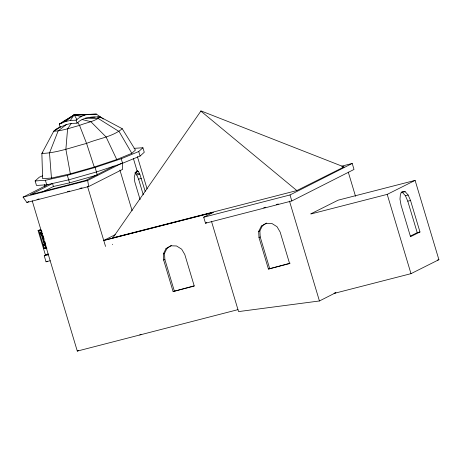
<?xml version="1.0" encoding="UTF-8"?>
<svg xmlns="http://www.w3.org/2000/svg" width="462" height="462" viewBox="0 0 462 462"><rect width="100%" height="100%" fill="white"/><g stroke="black" fill="none" stroke-linecap="round" stroke-linejoin="round"><path stroke-width="0.69" d="M41.672 233.154L40.714 229.608L38.069 230.492L45.27 254.504L47.361 254.366M38.069 230.492L38.802 230.446L44.208 248.452L46.073 247.828L45.715 246.286M163.34 253.915L165.95 248.706L170.778 245.801L176.536 245.975L181.67 249.185L184.817 254.574L194.271 286.088L173.1 291.551L163.646 260.037L163.34 253.915L164.541 253.309L167.157 248.094L171.379 245.553M258.68 231.422L261.29 226.213L266.118 223.308L271.875 223.481L277.009 226.692L280.157 232.08L289.61 263.594L268.439 269.057L258.986 237.543L258.68 231.422L259.881 230.815L262.497 225.6L266.718 223.059M60.181 127.177L66.424 124.526L71.252 123.441L77.038 123.175C83.062 116.95 92.105 116.886 100.144 116.921L122.239 128.719L135.435 150.063L131.826 153.32L116.753 159.529L94.248 167.036L70.345 173.822L51.449 178.072L42.62 178.65L41.863 153.476L53.736 131.214L60.181 127.177L59.28 124.174L65.523 121.523L70.351 120.438L74.174 114.836L96.419 114.108L103.309 119.052M71.252 123.441L67.602 128.8L65.87 149.295L70.345 173.822M112.861 237.832L200.993 110.909L344.011 166.949L296.841 190.575L112.861 237.832L114.137 237.191M145.207 191.378L139.819 174.197L138.352 171.425L137.578 171.015L135.36 173.077L134.234 177.165L134.794 181.889L140.101 199.59M70.351 120.438L76.138 120.172C79.753 116.857 84.286 114.64 89.212 114.287M60.279 126.738L55.544 129.591L53.736 131.214C62.607 130.885 71.038 127.599 79.551 125.41C86.307 122.569 94.41 121.708 100.144 116.921L97.315 117.105M42.902 152.535L41.863 153.476C57.219 152.905 71.818 147.216 86.573 143.416C98.273 138.496 112.306 137.006 122.239 128.719M134.038 148.342L142.92 147.759L144.271 152.264L140.084 156.041L122.574 163.253L96.442 171.968L68.682 179.851L46.737 184.788L36.486 185.458L35.135 180.954L39.328 177.177L42.568 175.843M35.135 180.954L45.386 180.284L67.331 175.346L95.091 167.469L121.223 158.749L138.733 151.536L142.92 147.759M65.523 121.523L74.174 114.836L87.705 114.426M66.424 124.526L58.154 130.925L49.503 152.974L51.449 178.072M69.658 118.087L74.174 114.836L84.465 115.148M76.911 119.467L74.174 114.836L59.28 124.174L74.174 114.836L81.168 116.534M122.245 162.965L122.667 169.323L88.692 186.532L26.883 202.472L23.1 197.13L48.054 184.494M42.666 191.938L53.425 186.486L69.583 182.854L96.645 175.167M26.883 202.472L28.794 201.507M113.987 166.118L85.736 180.428L30.371 194.704L52.524 183.489L53.425 186.486M23.1 197.13L87.67 180.475L121.668 163.253M40.766 232.311L42.03 231.67M44.277 248.094L46.177 247.13M50.185 260.735L46.038 261.804L44.242 255.804L48.083 253.857M46.038 261.804L47.28 261.18M341.753 166.147L352.217 163.45L354.019 169.45L291.817 200.958L205.503 223.221L203.702 217.221L213.461 212.277L103.748 240.454L115.263 234.684M205.503 223.221L206.785 222.574M165.95 248.706L167.157 248.094M203.702 217.221L290.015 194.958L352.217 163.45M163.646 260.037L164.853 259.425L164.541 253.309M261.29 226.213L262.497 225.6M258.986 237.543L260.193 236.931L259.881 230.815M173.1 291.551L194.109 285.834M32.173 200.71L77.293 351.091L78.563 350.45M268.439 269.057L290.13 263.161M139.772 334.979L141.054 334.326M211.452 221.24L238.559 311.59L319.444 300.97L335.92 292.625M310.874 213.825L338.144 200.167L415.113 180.394L438.9 259.684L410.995 273.66L334.026 293.428L335.291 292.793M310.932 213.964L387.208 194.375L415.113 180.394M410.296 236.151L417.226 232.681L419.975 231.976L410.522 200.462L408.16 195.028L405.168 191.678L402.344 191.326L400.438 194.046L399.977 199.128L401.068 205.197L410.522 236.711L419.975 231.976M55.544 129.591L57.427 128.811M64.12 120.882L66.043 120.097M38.802 230.446L40.673 229.822M42.157 233.836L40.367 233.951L40.067 232.952L41.002 232.64M40.367 233.951L41.303 233.639M42.475 233.564L41.54 233.876L44.791 244.716L45.409 244.675M46.015 245.657L43.925 245.796L43.624 244.796L44.554 244.485M44.791 244.716L45.726 244.404M43.925 245.796L44.854 245.484M136.267 171.356L137.578 171.015L136.232 171.362M137.22 171.714L138.352 171.425L135.764 172.089M37.018 199.457L39.097 198.926M67.469 191.603L69.543 191.072M79.926 188.392L82.005 187.855M134.933 172.932L136.769 174.983L139.819 174.197L135.141 172.644M136.769 174.983L138.577 179.146L141.326 178.442M342.619 167.308L344.011 166.949M44.242 255.804L48.383 254.735M263.704 207.761L265.794 207.219M276.247 204.527L278.338 203.985M401.004 192.209L402.419 192.388L405.168 191.678M402.419 192.388L405.411 195.732L408.16 195.028M405.411 195.732L407.773 201.166L410.522 200.462M77.293 351.091L237.947 309.656M437.537 260.031L438.9 259.684M103.748 240.454L212.618 212.607M96.419 114.108L90.558 114.339M40.067 232.952L42.163 232.813M43.624 244.796L44.427 244.745L41.17 233.899M43.468 248.498L46.957 248.273M90.113 117.29L95.155 117.163M85.366 118.151L98.342 118.549L119.115 131.537L131.826 153.32M82.069 119.537L90.806 121.656L106.058 136.914L116.753 159.529M200.762 111.024L296.841 190.575M77.812 122.47L79.551 125.41L86.573 143.416L94.248 167.036M407.773 201.166L417.226 232.681M387.208 194.375L410.995 273.66M348.279 172.13L355.532 196.315M290.015 194.958L291.817 200.958M289.483 201.109L319.444 300.97M260.193 236.931L269.646 268.445M138.733 151.536L140.084 156.041M137.405 156.63L147.107 188.958M164.853 259.425L174.307 290.939M133.379 158.495L137.226 171.315M138.577 179.146L143.272 194.808M121.223 158.749L122.574 163.253M119.906 170.033L132.115 210.741M95.091 167.469L97.343 174.971M76.138 120.172L77.038 123.175M112.549 244.248L112.664 244.623M87.537 186.429L105.55 246.454M67.331 175.346L69.583 182.854M45.386 180.284L46.737 184.788M44.387 184.529L45.005 186.59M43.081 235.597L44.15 239.235M44.912 241.695L45.524 243.728M40.714 229.608L41.516 232.276M45.472 245.83L46.073 247.828M87.67 180.475L88.692 186.532"/></g></svg>
